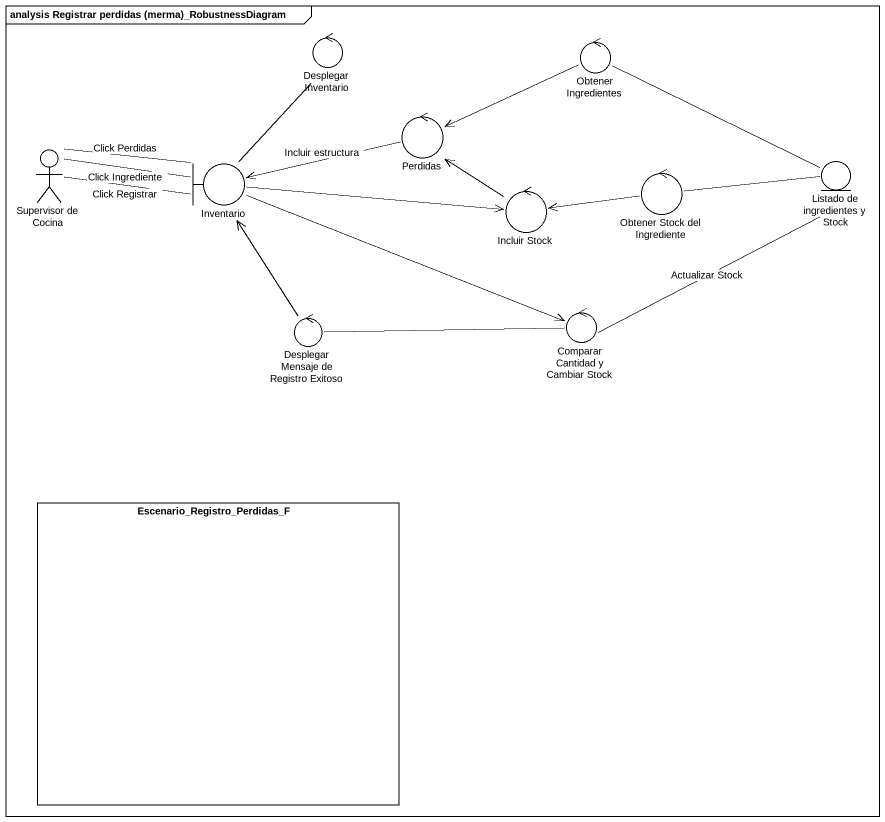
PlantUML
@startuml
mainframe analysis Registrar perdidas (merma)_RobustnessDiagram
control "Desplegar Inventario" as Desplegar_Inventario
control "Obtener Ingredientes" as Obtener_Ingredientes
control Perdidas
actor "Supervisor de Cocina" as Supervisor_de_Cocina
boundary Inventario
entity "Listado de ingredientes y Stock" as Listado_de_ingredientes_y
control "Incluir Stock" as Incluir_Stock
control "Obtener Stock del Ingrediente" as Obtener_Stock_del
control "Desplegar Mensaje de Registro Exitoso" as Desplegar_Mensaje_de
control "Comparar Cantidad y Cambiar Stock" as Comparar_Cantidad_y_Cambiar
rectangle "Escenario_Registro_Perdidas_F" as Escenario_Registro_Perdidas
Desplegar_Inventario -- Inventario
Obtener_Ingredientes -left-> Perdidas
Obtener_Ingredientes -right- Listado_de_ingredientes_y
Perdidas -left-> Inventario : Incluir estructura
Supervisor_de_Cocina -right- Inventario : Click Perdidas
Supervisor_de_Cocina -right- Inventario : Click Ingrediente
Supervisor_de_Cocina -right- Inventario : Click Registrar
Inventario -right-> Incluir_Stock
Inventario -right-> Comparar_Cantidad_y_Cambiar
Listado_de_ingredientes_y -left- Obtener_Stock_del
Incluir_Stock -up-> Perdidas
Obtener_Stock_del -left-> Incluir_Stock
Desplegar_Mensaje_de -up-> Inventario
Desplegar_Mensaje_de -right- Comparar_Cantidad_y_Cambiar
Comparar_Cantidad_y_Cambiar -right- Listado_de_ingredientes_y : Actualizar Stock
@enduml
